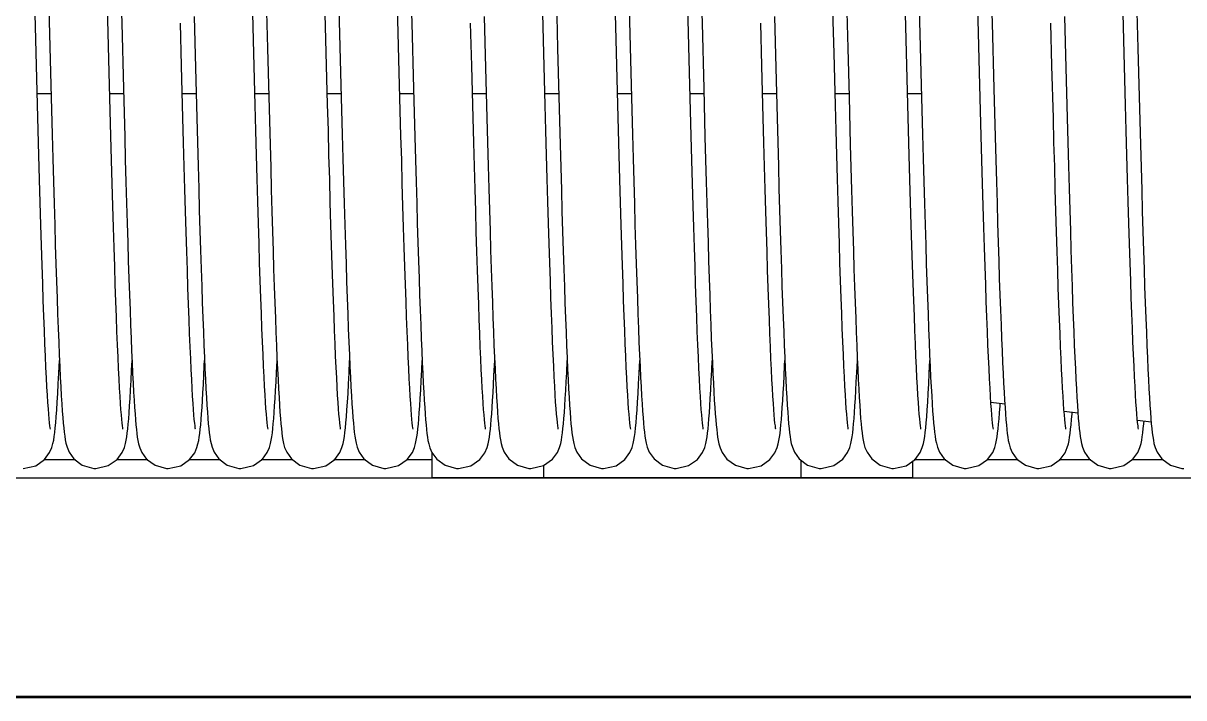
# Model space of a CAD drawing. Header units: millimetres. Extents: x 21899 to 38731, y -5425 to 3612.
# Drawn here: x 24887 to 25015, y -2790.7 to -2716.3 of the extents above; entities that cross this region are included whole.
import ezdxf

# ---------------------------------------------------------------- set-up
doc = ezdxf.new("R2010")
doc.units = ezdxf.units.MM

msp = doc.modelspace()

# ---------------------------------------------------------------- linework, layer by layer
at = {"color": 7, "linetype": 'Continuous'}
for p, q in [((24896.41, -2720.28), (24896.26, -2714.49)), ((24928.41, -2720.28), (24928.26, -2714.49)), ((24960.41, -2720.28), (24960.26, -2714.49)), ((24992.41, -2720.28), (24992.26, -2714.49)), ((24905.82, -2715.56), (24905.96, -2721.23)), ((24937.82, -2715.56), (24937.96, -2721.23)), ((24969.82, -2715.56), (24969.96, -2721.23)), ((25001.82, -2715.56), (25001.96, -2721.23)), ((24897.84, -2716.32), (24898.02, -2723.53)), ((24904.43, -2721.03), (24904.31, -2716.32)), ((24929.84, -2716.32), (24930.02, -2723.53)), ((24936.43, -2721.03), (24936.31, -2716.32)), ((24961.84, -2716.32), (24962.02, -2723.53)), ((24968.43, -2721.03), (24968.31, -2716.32)), ((24993.84, -2716.32), (24994.02, -2723.53)), ((25000.43, -2721.03), (25000.31, -2716.32)), ((24888.54, -2725.29), (24888.39, -2719.56)), ((24912.54, -2725.36), (24912.39, -2719.61)), ((24913.91, -2719.07), (24914.05, -2724.42)), ((24920.54, -2725.29), (24920.39, -2719.56)), ((24944.54, -2725.36), (24944.39, -2719.61)), ((24945.91, -2719.07), (24946.05, -2724.42)), ((24952.54, -2725.29), (24952.39, -2719.56)), ((24976.54, -2725.36), (24976.39, -2719.61)), ((24977.91, -2719.07), (24978.05, -2724.42)), ((24984.54, -2725.29), (24984.39, -2719.56)), ((25008.54, -2725.36), (25008.39, -2719.61)), ((25009.91, -2719.07), (25010.05, -2724.42)), ((24896.56, -2725.96), (24896.41, -2720.28)), ((24904.58, -2726.75), (24904.43, -2721.03)), ((24905.96, -2721.23), (24906.11, -2726.76)), ((24928.56, -2725.96), (24928.41, -2720.28)), ((24936.58, -2726.75), (24936.43, -2721.03)), ((24937.96, -2721.23), (24938.11, -2726.76)), ((24960.56, -2725.96), (24960.41, -2720.28)), ((24968.58, -2726.75), (24968.43, -2721.03)), ((24969.96, -2721.23), (24970.11, -2726.76)), ((24992.56, -2725.96), (24992.41, -2720.28)), ((25000.58, -2726.75), (25000.43, -2721.03)), ((25001.96, -2721.23), (25002.11, -2726.76)), ((24890.01, -2723.13), (24890.16, -2728.6)), ((24898.02, -2723.53), (24898.16, -2728.84)), ((24922.01, -2723.13), (24922.16, -2728.6)), ((24930.02, -2723.53), (24930.16, -2728.84)), ((24954.01, -2723.13), (24954.16, -2728.6)), ((24962.02, -2723.53), (24962.16, -2728.84)), ((24986.01, -2723.13), (24986.16, -2728.6)), ((24994.02, -2723.53), (24994.16, -2728.84)), ((24888.51, -2724.08), (24890.04, -2724.08)), ((24896.51, -2724.08), (24898.04, -2724.08)), ((24904.51, -2724.08), (24906.04, -2724.08)), ((24912.51, -2724.08), (24914.04, -2724.08)), ((24914.05, -2724.42), (24914.19, -2729.67)), ((24920.51, -2724.08), (24922.04, -2724.08)), ((24928.51, -2724.08), (24930.04, -2724.08)), ((24936.51, -2724.08), (24938.04, -2724.08)), ((24944.51, -2724.08), (24946.04, -2724.08)), ((24946.05, -2724.42), (24946.19, -2729.67)), ((24952.51, -2724.08), (24954.04, -2724.08)), ((24960.51, -2724.08), (24962.04, -2724.08)), ((24968.51, -2724.08), (24970.04, -2724.08)), ((24976.51, -2724.08), (24978.04, -2724.08)), ((24978.05, -2724.42), (24978.19, -2729.67)), ((24984.51, -2724.08), (24986.04, -2724.08)), ((25010.05, -2724.42), (25010.19, -2729.67)), ((24993.69, -2758.11), (24995.22, -2758.29)), ((25001.76, -2759.09), (25003.29, -2759.28)), ((25002.64, -2759.38), (25002.65, -2759.2)), ((25009.85, -2760.08), (25011.37, -2760.26)), ((24892.72, -2764.47), (24889.24, -2764.47)), ((24900.71, -2764.47), (24897.24, -2764.47)), ((24908.72, -2764.47), (24905.24, -2764.47)), ((24916.71, -2764.47), (24913.23, -2764.47)), ((24924.72, -2764.47), (24921.24, -2764.47)), ((24932.07, -2764.47), (24929.24, -2764.47)), ((24932.07, -2766.41), (24932.07, -2763.69)), ((24972.77, -2766.41), (24972.77, -2764.51)), ((24985.07, -2766.41), (24985.07, -2764.58)), ((24988.72, -2764.47), (24985.24, -2764.47)), ((24996.71, -2764.47), (24993.24, -2764.47)), ((25004.72, -2764.47), (25001.24, -2764.47)), ((25012.71, -2764.47), (25009.23, -2764.47)), ((24944.37, -2766.41), (24944.37, -2765.08)), ((25031.07, -2766.47), (23691.07, -2766.47)), ((24932.07, -2766.41), (24985.07, -2766.41)), ((25027.76, -2790.56), (22358.76, -2790.56))]:
    msp.add_line(p, q, dxfattribs=at)
at = {"color": 9, "linetype": 'Continuous'}
msp.add_line((25027.76, -2790.69), (22358.76, -2790.69), dxfattribs=at)
at = {"color": 7, "linetype": 'Continuous'}
for points in [[(24888.39, -2719.56), (24888.25, -2713.84), (24888.18, -2711.04), (24888.11, -2708.29), (24887.97, -2702.96)], [(24897.5, -2703.1), (24897.68, -2710.3), (24897.75, -2712.76), (24897.81, -2715.24), (24897.84, -2716.32)], [(24920.39, -2719.56), (24920.25, -2713.84), (24920.18, -2711.04), (24920.11, -2708.29), (24919.97, -2702.96)], [(24929.5, -2703.1), (24929.68, -2710.3), (24929.75, -2712.76), (24929.81, -2715.24), (24929.84, -2716.32)], [(24952.39, -2719.56), (24952.25, -2713.84), (24952.18, -2711.04), (24952.11, -2708.29), (24951.97, -2702.96)], [(24961.5, -2703.1), (24961.68, -2710.3), (24961.75, -2712.76), (24961.81, -2715.24), (24961.84, -2716.32)], [(24984.39, -2719.56), (24984.25, -2713.84), (24984.18, -2711.04), (24984.11, -2708.29), (24983.97, -2702.96)], [(24993.5, -2703.1), (24993.68, -2710.3), (24993.75, -2712.76), (24993.81, -2715.24), (24993.84, -2716.32)], [(24889.51, -2703.61), (24889.65, -2709.08), (24889.72, -2711.87), (24889.79, -2714.68), (24890.01, -2723.13)], [(24913.52, -2703.77), (24913.64, -2708.68), (24913.71, -2711.21), (24913.77, -2713.79), (24913.91, -2719.07)], [(24921.51, -2703.61), (24921.65, -2709.08), (24921.72, -2711.87), (24921.79, -2714.68), (24922.01, -2723.13)], [(24945.52, -2703.77), (24945.64, -2708.68), (24945.71, -2711.21), (24945.77, -2713.79), (24945.91, -2719.07)], [(24953.51, -2703.61), (24953.65, -2709.08), (24953.72, -2711.87), (24953.79, -2714.68), (24954.01, -2723.13)], [(24977.52, -2703.77), (24977.64, -2708.68), (24977.71, -2711.21), (24977.77, -2713.79), (24977.91, -2719.07)], [(24985.51, -2703.61), (24985.65, -2709.08), (24985.72, -2711.87), (24985.79, -2714.68), (24986.01, -2723.13)], [(25009.52, -2703.77), (25009.64, -2708.68), (25009.71, -2711.21), (25009.77, -2713.79), (25009.91, -2719.07)], [(24912.39, -2719.61), (24912.24, -2713.76), (24912.17, -2710.84), (24912.02, -2705.09)], [(24944.39, -2719.61), (24944.24, -2713.76), (24944.17, -2710.84), (24944.02, -2705.09)], [(24976.39, -2719.61), (24976.24, -2713.76), (24976.17, -2710.84), (24976.02, -2705.09)], [(25008.39, -2719.61), (25008.24, -2713.76), (25008.17, -2710.84), (25008.02, -2705.09)], [(24889.97, -2761.08), (24889.97, -2761.07), (24889.95, -2760.93), (24889.92, -2760.69), (24889.88, -2760.36), (24889.84, -2759.94), (24889.79, -2759.43), (24889.74, -2758.83), (24889.7, -2758.13), (24889.64, -2757.32), (24889.59, -2756.42), (24889.54, -2755.4), (24889.48, -2754.27), (24889.42, -2753.03), (24889.37, -2751.68), (24889.31, -2750.2), (24889.25, -2748.6), (24889.18, -2746.87), (24889.12, -2745.01), (24889.05, -2743), (24888.98, -2740.84), (24888.91, -2738.54), (24888.84, -2736.1), (24888.77, -2733.53), (24888.69, -2730.87), (24888.62, -2728.11), (24888.54, -2725.29)], [(24897.97, -2761.08), (24897.97, -2761.07), (24897.95, -2760.94), (24897.92, -2760.71), (24897.88, -2760.39), (24897.84, -2759.99), (24897.8, -2759.5), (24897.75, -2758.92), (24897.7, -2758.23), (24897.65, -2757.45), (24897.6, -2756.54), (24897.54, -2755.53), (24897.49, -2754.39), (24897.43, -2753.14), (24897.37, -2751.78), (24897.31, -2750.3), (24897.25, -2748.7), (24897.19, -2746.98), (24897.12, -2745.13), (24897.06, -2743.15), (24896.99, -2741.05), (24896.92, -2738.82), (24896.85, -2736.46), (24896.78, -2733.99), (24896.71, -2731.4), (24896.63, -2728.72), (24896.56, -2725.96)], [(24913.97, -2761.08), (24913.97, -2761.07), (24913.95, -2760.93), (24913.92, -2760.69), (24913.88, -2760.35), (24913.84, -2759.93), (24913.79, -2759.42), (24913.74, -2758.81), (24913.69, -2758.1), (24913.64, -2757.28), (24913.59, -2756.34), (24913.53, -2755.29), (24913.48, -2754.13), (24913.42, -2752.85), (24913.36, -2751.46), (24913.3, -2749.95), (24913.24, -2748.33), (24913.17, -2746.58), (24913.11, -2744.71), (24913.04, -2742.72), (24912.98, -2740.6), (24912.91, -2738.35), (24912.84, -2735.97), (24912.77, -2733.47), (24912.69, -2730.86), (24912.62, -2728.15), (24912.54, -2725.36)], [(24921.97, -2761.08), (24921.97, -2761.07), (24921.95, -2760.93), (24921.92, -2760.69), (24921.88, -2760.36), (24921.84, -2759.94), (24921.79, -2759.43), (24921.74, -2758.83), (24921.7, -2758.13), (24921.64, -2757.32), (24921.59, -2756.42), (24921.54, -2755.4), (24921.48, -2754.27), (24921.42, -2753.03), (24921.37, -2751.68), (24921.31, -2750.2), (24921.25, -2748.6), (24921.18, -2746.87), (24921.12, -2745.01), (24921.05, -2743), (24920.98, -2740.84), (24920.91, -2738.54), (24920.84, -2736.1), (24920.77, -2733.53), (24920.69, -2730.87), (24920.62, -2728.11), (24920.54, -2725.29)], [(24929.97, -2761.08), (24929.97, -2761.07), (24929.95, -2760.94), (24929.92, -2760.71), (24929.88, -2760.39), (24929.84, -2759.99), (24929.8, -2759.5), (24929.75, -2758.92), (24929.7, -2758.23), (24929.65, -2757.45), (24929.6, -2756.54), (24929.54, -2755.53), (24929.49, -2754.39), (24929.43, -2753.14), (24929.37, -2751.78), (24929.31, -2750.3), (24929.25, -2748.7), (24929.19, -2746.98), (24929.12, -2745.13), (24929.06, -2743.15), (24928.99, -2741.05), (24928.92, -2738.82), (24928.85, -2736.46), (24928.78, -2733.99), (24928.71, -2731.4), (24928.63, -2728.72), (24928.56, -2725.96)], [(24945.97, -2761.08), (24945.97, -2761.07), (24945.95, -2760.93), (24945.92, -2760.69), (24945.88, -2760.35), (24945.84, -2759.93), (24945.79, -2759.42), (24945.74, -2758.81), (24945.69, -2758.1), (24945.64, -2757.28), (24945.59, -2756.34), (24945.53, -2755.29), (24945.48, -2754.13), (24945.42, -2752.85), (24945.36, -2751.46), (24945.3, -2749.95), (24945.24, -2748.33), (24945.17, -2746.58), (24945.11, -2744.71), (24945.04, -2742.72), (24944.98, -2740.6), (24944.91, -2738.35), (24944.84, -2735.97), (24944.77, -2733.47), (24944.69, -2730.86), (24944.62, -2728.15), (24944.54, -2725.36)], [(24953.97, -2761.08), (24953.97, -2761.07), (24953.95, -2760.93), (24953.92, -2760.69), (24953.88, -2760.36), (24953.84, -2759.94), (24953.79, -2759.43), (24953.74, -2758.83), (24953.7, -2758.13), (24953.64, -2757.32), (24953.59, -2756.42), (24953.54, -2755.4), (24953.48, -2754.27), (24953.42, -2753.03), (24953.37, -2751.68), (24953.31, -2750.2), (24953.25, -2748.6), (24953.18, -2746.87), (24953.12, -2745.01), (24953.05, -2743), (24952.98, -2740.84), (24952.91, -2738.54), (24952.84, -2736.1), (24952.77, -2733.53), (24952.69, -2730.87), (24952.62, -2728.11), (24952.54, -2725.29)], [(24961.97, -2761.08), (24961.97, -2761.07), (24961.95, -2760.94), (24961.92, -2760.71), (24961.88, -2760.39), (24961.84, -2759.99), (24961.8, -2759.5), (24961.75, -2758.92), (24961.7, -2758.23), (24961.65, -2757.45), (24961.6, -2756.54), (24961.54, -2755.53), (24961.49, -2754.39), (24961.43, -2753.14), (24961.37, -2751.78), (24961.31, -2750.3), (24961.25, -2748.7), (24961.19, -2746.98), (24961.12, -2745.13), (24961.06, -2743.15), (24960.99, -2741.05), (24960.92, -2738.82), (24960.85, -2736.46), (24960.78, -2733.99), (24960.71, -2731.4), (24960.63, -2728.72), (24960.56, -2725.96)], [(24977.97, -2761.08), (24977.97, -2761.07), (24977.95, -2760.93), (24977.92, -2760.69), (24977.88, -2760.35), (24977.84, -2759.93), (24977.79, -2759.42), (24977.74, -2758.81), (24977.69, -2758.1), (24977.64, -2757.28), (24977.59, -2756.34), (24977.53, -2755.29), (24977.48, -2754.13), (24977.42, -2752.85), (24977.36, -2751.46), (24977.3, -2749.95), (24977.24, -2748.33), (24977.17, -2746.58), (24977.11, -2744.71), (24977.04, -2742.72), (24976.98, -2740.6), (24976.91, -2738.35), (24976.84, -2735.97), (24976.77, -2733.47), (24976.69, -2730.86), (24976.62, -2728.15), (24976.54, -2725.36)], [(24985.97, -2761.08), (24985.97, -2761.07), (24985.95, -2760.93), (24985.92, -2760.69), (24985.88, -2760.36), (24985.84, -2759.94), (24985.79, -2759.43), (24985.74, -2758.83), (24985.7, -2758.13), (24985.64, -2757.32), (24985.59, -2756.42), (24985.54, -2755.4), (24985.48, -2754.27), (24985.42, -2753.03), (24985.37, -2751.68), (24985.31, -2750.2), (24985.25, -2748.6), (24985.18, -2746.87), (24985.12, -2745.01), (24985.05, -2743), (24984.98, -2740.84), (24984.91, -2738.54), (24984.84, -2736.1), (24984.77, -2733.53), (24984.69, -2730.87), (24984.62, -2728.11), (24984.54, -2725.29)], [(24993.97, -2761.08), (24993.97, -2761.07), (24993.95, -2760.94), (24993.92, -2760.71), (24993.88, -2760.39), (24993.84, -2759.99), (24993.8, -2759.5), (24993.75, -2758.92), (24993.7, -2758.23), (24993.65, -2757.45), (24993.6, -2756.54), (24993.54, -2755.53), (24993.49, -2754.39), (24993.43, -2753.14), (24993.37, -2751.78), (24993.31, -2750.3), (24993.25, -2748.7), (24993.19, -2746.98), (24993.12, -2745.13), (24993.06, -2743.15), (24992.99, -2741.05), (24992.92, -2738.82), (24992.85, -2736.46), (24992.78, -2733.99), (24992.71, -2731.4), (24992.63, -2728.72), (24992.56, -2725.96)], [(25009.97, -2761.08), (25009.97, -2761.07), (25009.95, -2760.93), (25009.92, -2760.69), (25009.88, -2760.35), (25009.84, -2759.93), (25009.79, -2759.42), (25009.74, -2758.81), (25009.69, -2758.1), (25009.64, -2757.28), (25009.59, -2756.34), (25009.53, -2755.29), (25009.48, -2754.13), (25009.42, -2752.85), (25009.36, -2751.46), (25009.3, -2749.95), (25009.24, -2748.33), (25009.17, -2746.58), (25009.11, -2744.71), (25009.04, -2742.72), (25008.98, -2740.6), (25008.91, -2738.35), (25008.84, -2735.97), (25008.77, -2733.47), (25008.69, -2730.86), (25008.62, -2728.15), (25008.54, -2725.36)], [(24905.97, -2761.07), (24905.97, -2761.08), (24905.97, -2761.07), (24905.95, -2760.95), (24905.92, -2760.72), (24905.88, -2760.4), (24905.84, -2759.99), (24905.8, -2759.5), (24905.75, -2758.91), (24905.7, -2758.23), (24905.65, -2757.45), (24905.6, -2756.57), (24905.55, -2755.59), (24905.49, -2754.5), (24905.44, -2753.3), (24905.38, -2751.98), (24905.32, -2750.54), (24905.26, -2748.98), (24905.2, -2747.29), (24905.13, -2745.49), (24905.07, -2743.56), (24905, -2741.5), (24904.94, -2739.33), (24904.87, -2737.03), (24904.8, -2734.62), (24904.73, -2732.1), (24904.65, -2729.48), (24904.58, -2726.75)], [(24906.11, -2726.76), (24906.18, -2729.44), (24906.25, -2732.04), (24906.32, -2734.54), (24906.39, -2736.93), (24906.46, -2739.2), (24906.52, -2741.35), (24906.59, -2743.38), (24906.65, -2745.3), (24906.71, -2747.1), (24906.78, -2748.78), (24906.84, -2750.35), (24906.89, -2751.81), (24906.95, -2753.17), (24907.01, -2754.42), (24907.07, -2755.57), (24907.12, -2756.62), (24907.18, -2757.57), (24907.23, -2758.43), (24907.28, -2759.19)], [(24937.97, -2761.07), (24937.97, -2761.08), (24937.97, -2761.07), (24937.95, -2760.95), (24937.92, -2760.72), (24937.88, -2760.4), (24937.84, -2759.99), (24937.8, -2759.5), (24937.75, -2758.91), (24937.7, -2758.23), (24937.65, -2757.45), (24937.6, -2756.57), (24937.55, -2755.59), (24937.49, -2754.5), (24937.44, -2753.3), (24937.38, -2751.98), (24937.32, -2750.54), (24937.26, -2748.98), (24937.2, -2747.29), (24937.13, -2745.49), (24937.07, -2743.56), (24937, -2741.5), (24936.94, -2739.33), (24936.87, -2737.03), (24936.8, -2734.62), (24936.73, -2732.1), (24936.65, -2729.48), (24936.58, -2726.75)], [(24938.11, -2726.76), (24938.18, -2729.44), (24938.25, -2732.04), (24938.32, -2734.54), (24938.39, -2736.93), (24938.46, -2739.2), (24938.52, -2741.35), (24938.59, -2743.38), (24938.65, -2745.3), (24938.71, -2747.1), (24938.78, -2748.78), (24938.84, -2750.35), (24938.89, -2751.81), (24938.95, -2753.17), (24939.01, -2754.42), (24939.07, -2755.57), (24939.12, -2756.62), (24939.18, -2757.57), (24939.23, -2758.43), (24939.28, -2759.19)], [(24969.97, -2761.07), (24969.97, -2761.08), (24969.97, -2761.07), (24969.95, -2760.95), (24969.92, -2760.72), (24969.88, -2760.4), (24969.84, -2759.99), (24969.8, -2759.5), (24969.75, -2758.91), (24969.7, -2758.23), (24969.65, -2757.45), (24969.6, -2756.57), (24969.55, -2755.59), (24969.49, -2754.5), (24969.44, -2753.3), (24969.38, -2751.98), (24969.32, -2750.54), (24969.26, -2748.98), (24969.2, -2747.29), (24969.13, -2745.49), (24969.07, -2743.56), (24969, -2741.5), (24968.94, -2739.33), (24968.87, -2737.03), (24968.8, -2734.62), (24968.73, -2732.1), (24968.65, -2729.48), (24968.58, -2726.75)], [(24970.11, -2726.76), (24970.18, -2729.44), (24970.25, -2732.04), (24970.32, -2734.54), (24970.39, -2736.93), (24970.46, -2739.2), (24970.52, -2741.35), (24970.59, -2743.38), (24970.65, -2745.3), (24970.71, -2747.1), (24970.78, -2748.78), (24970.84, -2750.35), (24970.89, -2751.81), (24970.95, -2753.17), (24971.01, -2754.42), (24971.07, -2755.57), (24971.12, -2756.62), (24971.18, -2757.57), (24971.23, -2758.43), (24971.28, -2759.19)], [(25001.97, -2761.07), (25001.97, -2761.08), (25001.97, -2761.07), (25001.95, -2760.95), (25001.92, -2760.72), (25001.88, -2760.4), (25001.84, -2759.99), (25001.8, -2759.5), (25001.75, -2758.91), (25001.7, -2758.23), (25001.65, -2757.45), (25001.6, -2756.57), (25001.55, -2755.59), (25001.49, -2754.5), (25001.44, -2753.3), (25001.38, -2751.98), (25001.32, -2750.54), (25001.26, -2748.98), (25001.2, -2747.29), (25001.13, -2745.49), (25001.07, -2743.56), (25001, -2741.5), (25000.94, -2739.33), (25000.87, -2737.03), (25000.8, -2734.62), (25000.73, -2732.1), (25000.65, -2729.48), (25000.58, -2726.75)], [(25002.11, -2726.76), (25002.18, -2729.44), (25002.25, -2732.04), (25002.32, -2734.54), (25002.39, -2736.93), (25002.46, -2739.2), (25002.52, -2741.35), (25002.59, -2743.38), (25002.65, -2745.3), (25002.71, -2747.1), (25002.78, -2748.78), (25002.84, -2750.35), (25002.89, -2751.81), (25002.95, -2753.17), (25003.01, -2754.42), (25003.07, -2755.57), (25003.12, -2756.62), (25003.18, -2757.57), (25003.23, -2758.43), (25003.28, -2759.19)], [(24890.16, -2728.6), (24890.23, -2731.23), (24890.3, -2733.77), (24890.37, -2736.21), (24890.44, -2738.54), (24890.51, -2740.75), (24890.57, -2742.83), (24890.64, -2744.8), (24890.7, -2746.64), (24890.76, -2748.37), (24890.82, -2749.98), (24890.88, -2751.48), (24890.94, -2752.87), (24891, -2754.16), (24891.05, -2755.34), (24891.11, -2756.42), (24891.17, -2757.4), (24891.22, -2758.29), (24891.27, -2759.08), (24891.33, -2759.78)], [(24898.16, -2728.84), (24898.23, -2731.37), (24898.3, -2733.8), (24898.37, -2736.14), (24898.43, -2738.37), (24898.5, -2740.5), (24898.56, -2742.53), (24898.62, -2744.45), (24898.69, -2746.27), (24898.75, -2747.97), (24898.81, -2749.57), (24898.86, -2751.06), (24898.92, -2752.45), (24898.98, -2753.74), (24899.03, -2754.92), (24899.09, -2756.01), (24899.14, -2756.99), (24899.19, -2757.88), (24899.25, -2758.69), (24899.3, -2759.4)], [(24922.16, -2728.6), (24922.23, -2731.23), (24922.3, -2733.77), (24922.37, -2736.21), (24922.44, -2738.54), (24922.51, -2740.75), (24922.57, -2742.83), (24922.64, -2744.8), (24922.7, -2746.64), (24922.76, -2748.37), (24922.82, -2749.98), (24922.88, -2751.48), (24922.94, -2752.87), (24923, -2754.16), (24923.05, -2755.34), (24923.11, -2756.42), (24923.17, -2757.4), (24923.22, -2758.29), (24923.27, -2759.08), (24923.33, -2759.78)], [(24930.16, -2728.84), (24930.23, -2731.37), (24930.3, -2733.8), (24930.37, -2736.14), (24930.43, -2738.37), (24930.5, -2740.5), (24930.56, -2742.53), (24930.62, -2744.45), (24930.69, -2746.27), (24930.75, -2747.97), (24930.81, -2749.57), (24930.86, -2751.06), (24930.92, -2752.45), (24930.98, -2753.74), (24931.03, -2754.92), (24931.09, -2756.01), (24931.14, -2756.99), (24931.19, -2757.88), (24931.25, -2758.69), (24931.3, -2759.4)], [(24954.16, -2728.6), (24954.23, -2731.23), (24954.3, -2733.77), (24954.37, -2736.21), (24954.44, -2738.54), (24954.51, -2740.75), (24954.57, -2742.83), (24954.64, -2744.8), (24954.7, -2746.64), (24954.76, -2748.37), (24954.82, -2749.98), (24954.88, -2751.48), (24954.94, -2752.87), (24955, -2754.16), (24955.05, -2755.34), (24955.11, -2756.42), (24955.17, -2757.4), (24955.22, -2758.29), (24955.27, -2759.08), (24955.33, -2759.78)], [(24962.16, -2728.84), (24962.23, -2731.37), (24962.3, -2733.8), (24962.37, -2736.14), (24962.43, -2738.37), (24962.5, -2740.5), (24962.56, -2742.53), (24962.62, -2744.45), (24962.69, -2746.27), (24962.75, -2747.97), (24962.81, -2749.57), (24962.86, -2751.06), (24962.92, -2752.45), (24962.98, -2753.74), (24963.03, -2754.92), (24963.09, -2756.01), (24963.14, -2756.99), (24963.19, -2757.88), (24963.25, -2758.69), (24963.3, -2759.4)], [(24986.16, -2728.6), (24986.23, -2731.23), (24986.3, -2733.77), (24986.37, -2736.21), (24986.44, -2738.54), (24986.51, -2740.75), (24986.57, -2742.83), (24986.64, -2744.8), (24986.7, -2746.64), (24986.76, -2748.37), (24986.82, -2749.98), (24986.88, -2751.48), (24986.94, -2752.87), (24987, -2754.16), (24987.05, -2755.34), (24987.11, -2756.42), (24987.17, -2757.4), (24987.22, -2758.29), (24987.27, -2759.08), (24987.33, -2759.78)], [(24994.16, -2728.84), (24994.23, -2731.37), (24994.3, -2733.8), (24994.37, -2736.14), (24994.43, -2738.37), (24994.5, -2740.5), (24994.56, -2742.53), (24994.62, -2744.45), (24994.69, -2746.27), (24994.75, -2747.97), (24994.81, -2749.57), (24994.86, -2751.06), (24994.92, -2752.45), (24994.98, -2753.74), (24995.03, -2754.92), (24995.09, -2756.01), (24995.14, -2756.99), (24995.19, -2757.88), (24995.25, -2758.69), (24995.3, -2759.4)], [(24914.19, -2729.67), (24914.26, -2732.21), (24914.33, -2734.67), (24914.39, -2737.04), (24914.46, -2739.29), (24914.53, -2741.42), (24914.59, -2743.44), (24914.65, -2745.35), (24914.72, -2747.14), (24914.78, -2748.82), (24914.84, -2750.39), (24914.9, -2751.84), (24914.95, -2753.2), (24915.01, -2754.45), (24915.07, -2755.59), (24915.12, -2756.64), (24915.18, -2757.59), (24915.23, -2758.44), (24915.28, -2759.2)], [(24946.19, -2729.67), (24946.26, -2732.21), (24946.33, -2734.67), (24946.39, -2737.04), (24946.46, -2739.29), (24946.53, -2741.42), (24946.59, -2743.44), (24946.65, -2745.35), (24946.72, -2747.14), (24946.78, -2748.82), (24946.84, -2750.39), (24946.9, -2751.84), (24946.95, -2753.2), (24947.01, -2754.45), (24947.07, -2755.59), (24947.12, -2756.64), (24947.18, -2757.59), (24947.23, -2758.44), (24947.28, -2759.2)], [(24978.19, -2729.67), (24978.26, -2732.21), (24978.33, -2734.67), (24978.39, -2737.04), (24978.46, -2739.29), (24978.53, -2741.42), (24978.59, -2743.44), (24978.65, -2745.35), (24978.72, -2747.14), (24978.78, -2748.82), (24978.84, -2750.39), (24978.9, -2751.84), (24978.95, -2753.2), (24979.01, -2754.45), (24979.07, -2755.59), (24979.12, -2756.64), (24979.18, -2757.59), (24979.23, -2758.44), (24979.28, -2759.2)], [(25010.19, -2729.67), (25010.26, -2732.21), (25010.33, -2734.67), (25010.39, -2737.04), (25010.46, -2739.29), (25010.53, -2741.42), (25010.59, -2743.44), (25010.65, -2745.35), (25010.72, -2747.14), (25010.78, -2748.82), (25010.84, -2750.39), (25010.9, -2751.84), (25010.95, -2753.2), (25011.01, -2754.45), (25011.07, -2755.59), (25011.12, -2756.64), (25011.18, -2757.59), (25011.23, -2758.44), (25011.28, -2759.2)], [(24890.62, -2759.7), (24890.67, -2758.94), (24890.73, -2758.08), (24890.79, -2757.13), (24890.84, -2756.07), (24890.9, -2754.91), (24890.97, -2753.49)], [(24898.65, -2759.26), (24898.7, -2758.51), (24898.75, -2757.68), (24898.81, -2756.75), (24898.86, -2755.71), (24898.92, -2754.57), (24898.97, -2753.49)], [(24906.64, -2759.38), (24906.69, -2758.68), (24906.74, -2757.9), (24906.79, -2757.06), (24906.84, -2756.14), (24906.89, -2755.14), (24906.94, -2754.06), (24906.97, -2753.49)], [(24914.65, -2759.24), (24914.7, -2758.51), (24914.75, -2757.71), (24914.8, -2756.82), (24914.85, -2755.87), (24914.91, -2754.83), (24914.97, -2753.49)], [(24922.62, -2759.7), (24922.67, -2758.94), (24922.73, -2758.08), (24922.79, -2757.13), (24922.84, -2756.07), (24922.9, -2754.91), (24922.97, -2753.49)], [(24930.65, -2759.26), (24930.7, -2758.51), (24930.75, -2757.68), (24930.81, -2756.75), (24930.86, -2755.71), (24930.92, -2754.57), (24930.97, -2753.49)], [(24938.64, -2759.38), (24938.69, -2758.68), (24938.74, -2757.9), (24938.79, -2757.06), (24938.84, -2756.14), (24938.89, -2755.14), (24938.94, -2754.06), (24938.97, -2753.49)], [(24946.65, -2759.24), (24946.7, -2758.51), (24946.75, -2757.71), (24946.8, -2756.82), (24946.85, -2755.87), (24946.91, -2754.83), (24946.97, -2753.49)], [(24954.62, -2759.7), (24954.67, -2758.94), (24954.73, -2758.08), (24954.79, -2757.13), (24954.84, -2756.07), (24954.9, -2754.91), (24954.97, -2753.49)], [(24962.65, -2759.26), (24962.7, -2758.51), (24962.75, -2757.68), (24962.81, -2756.75), (24962.86, -2755.71), (24962.92, -2754.57), (24962.97, -2753.49)], [(24970.64, -2759.38), (24970.69, -2758.68), (24970.74, -2757.9), (24970.79, -2757.06), (24970.84, -2756.14), (24970.89, -2755.14), (24970.94, -2754.06), (24970.97, -2753.49)], [(24978.65, -2759.24), (24978.7, -2758.51), (24978.75, -2757.71), (24978.8, -2756.82), (24978.85, -2755.87), (24978.91, -2754.83), (24978.97, -2753.49)], [(24986.62, -2759.7), (24986.67, -2758.94), (24986.73, -2758.08), (24986.79, -2757.13), (24986.84, -2756.07), (24986.9, -2754.91), (24986.97, -2753.49)], [(24994.65, -2759.26), (24994.7, -2758.51), (24994.72, -2758.23)], [(24894.97, -2765.41), (24896.35, -2765.09), (24897.33, -2764.4), (24897.89, -2763.65), (24898.13, -2763.09), (24898.25, -2762.67), (24898.32, -2762.3), (24898.39, -2761.92), (24898.44, -2761.51), (24898.5, -2761.04), (24898.55, -2760.52), (24898.6, -2759.93), (24898.65, -2759.26)], [(24899.3, -2759.4), (24899.35, -2760.04), (24899.4, -2760.6), (24899.45, -2761.1), (24899.5, -2761.54), (24899.55, -2761.94), (24899.61, -2762.32), (24899.7, -2762.7), (24899.82, -2763.12), (24900.05, -2763.65), (24900.57, -2764.37), (24901.51, -2765.06), (24902.77, -2765.41), (24902.97, -2765.41)], [(24902.97, -2765.41), (24904.34, -2765.1), (24905.32, -2764.41), (24905.88, -2763.67), (24906.12, -2763.11), (24906.24, -2762.69), (24906.32, -2762.32), (24906.38, -2761.94), (24906.44, -2761.54), (24906.49, -2761.09), (24906.54, -2760.58), (24906.59, -2760.01), (24906.64, -2759.38)], [(24907.28, -2759.19), (24907.33, -2759.87), (24907.38, -2760.47), (24907.43, -2760.99), (24907.49, -2761.46), (24907.54, -2761.87), (24907.6, -2762.26), (24907.68, -2762.65), (24907.8, -2763.07), (24908.02, -2763.61), (24908.53, -2764.33), (24909.47, -2765.04), (24910.75, -2765.41), (24910.97, -2765.41)], [(24910.97, -2765.41), (24912.36, -2765.09), (24913.35, -2764.39), (24913.89, -2763.64), (24914.13, -2763.08), (24914.25, -2762.66), (24914.33, -2762.28), (24914.39, -2761.9), (24914.45, -2761.48), (24914.5, -2761.01), (24914.55, -2760.48), (24914.6, -2759.89), (24914.65, -2759.24)], [(24915.28, -2759.2), (24915.33, -2759.88), (24915.38, -2760.48), (24915.44, -2761), (24915.49, -2761.47), (24915.54, -2761.88), (24915.61, -2762.27), (24915.68, -2762.65), (24915.8, -2763.08), (24916.03, -2763.62), (24916.55, -2764.35), (24917.49, -2765.05), (24918.76, -2765.41), (24918.97, -2765.41)], [(24926.97, -2765.41), (24928.35, -2765.09), (24929.33, -2764.4), (24929.89, -2763.65), (24930.13, -2763.09), (24930.25, -2762.67), (24930.32, -2762.3), (24930.39, -2761.92), (24930.44, -2761.51), (24930.5, -2761.04), (24930.55, -2760.52), (24930.6, -2759.93), (24930.65, -2759.26)], [(24931.3, -2759.4), (24931.35, -2760.04), (24931.4, -2760.6), (24931.45, -2761.1), (24931.5, -2761.54), (24931.55, -2761.94), (24931.61, -2762.32), (24931.7, -2762.7), (24931.82, -2763.12), (24932.05, -2763.65), (24932.57, -2764.37), (24933.51, -2765.06), (24934.77, -2765.41), (24934.97, -2765.41)], [(24934.97, -2765.41), (24936.34, -2765.1), (24937.32, -2764.41), (24937.88, -2763.67), (24938.12, -2763.11), (24938.24, -2762.69), (24938.32, -2762.32), (24938.38, -2761.94), (24938.44, -2761.54), (24938.49, -2761.09), (24938.54, -2760.58), (24938.59, -2760.01), (24938.64, -2759.38)], [(24939.28, -2759.19), (24939.33, -2759.87), (24939.38, -2760.47), (24939.43, -2760.99), (24939.49, -2761.46), (24939.54, -2761.87), (24939.6, -2762.26), (24939.68, -2762.65), (24939.8, -2763.07), (24940.02, -2763.61), (24940.53, -2764.33), (24941.47, -2765.04), (24942.75, -2765.41), (24942.97, -2765.41)], [(24942.97, -2765.41), (24944.36, -2765.09), (24945.35, -2764.39), (24945.89, -2763.64), (24946.13, -2763.08), (24946.25, -2762.66), (24946.33, -2762.28), (24946.39, -2761.9), (24946.45, -2761.48), (24946.5, -2761.01), (24946.55, -2760.48), (24946.6, -2759.89), (24946.65, -2759.24)], [(24947.28, -2759.2), (24947.33, -2759.88), (24947.38, -2760.48), (24947.44, -2761), (24947.49, -2761.47), (24947.54, -2761.88), (24947.61, -2762.27), (24947.68, -2762.65), (24947.8, -2763.08), (24948.03, -2763.62), (24948.55, -2764.35), (24949.49, -2765.05), (24950.76, -2765.41), (24950.97, -2765.41)], [(24958.97, -2765.41), (24960.35, -2765.09), (24961.33, -2764.4), (24961.89, -2763.65), (24962.13, -2763.09), (24962.25, -2762.67), (24962.32, -2762.3), (24962.39, -2761.92), (24962.44, -2761.51), (24962.5, -2761.04), (24962.55, -2760.52), (24962.6, -2759.93), (24962.65, -2759.26)], [(24963.3, -2759.4), (24963.35, -2760.04), (24963.4, -2760.6), (24963.45, -2761.1), (24963.5, -2761.54), (24963.55, -2761.94), (24963.61, -2762.32), (24963.7, -2762.7), (24963.82, -2763.12), (24964.05, -2763.65), (24964.57, -2764.37), (24965.51, -2765.06), (24966.77, -2765.41), (24966.97, -2765.41)], [(24966.97, -2765.41), (24968.34, -2765.1), (24969.32, -2764.41), (24969.88, -2763.67), (24970.12, -2763.11), (24970.24, -2762.69), (24970.32, -2762.32), (24970.38, -2761.94), (24970.44, -2761.54), (24970.49, -2761.09), (24970.54, -2760.58), (24970.59, -2760.01), (24970.64, -2759.38)], [(24971.28, -2759.19), (24971.33, -2759.87), (24971.38, -2760.47), (24971.43, -2760.99), (24971.49, -2761.46), (24971.54, -2761.87), (24971.6, -2762.26), (24971.68, -2762.65), (24971.8, -2763.07), (24972.02, -2763.61), (24972.53, -2764.33), (24973.47, -2765.04), (24974.75, -2765.41), (24974.97, -2765.41)], [(24974.97, -2765.41), (24976.36, -2765.09), (24977.35, -2764.39), (24977.89, -2763.64), (24978.13, -2763.08), (24978.25, -2762.66), (24978.33, -2762.28), (24978.39, -2761.9), (24978.45, -2761.48), (24978.5, -2761.01), (24978.55, -2760.48), (24978.6, -2759.89), (24978.65, -2759.24)], [(24979.28, -2759.2), (24979.33, -2759.88), (24979.38, -2760.48), (24979.44, -2761), (24979.49, -2761.47), (24979.54, -2761.88), (24979.61, -2762.27), (24979.68, -2762.65), (24979.8, -2763.08), (24980.03, -2763.62), (24980.55, -2764.35), (24981.49, -2765.05), (24982.76, -2765.41), (24982.97, -2765.41)], [(24990.97, -2765.41), (24992.35, -2765.09), (24993.33, -2764.4), (24993.89, -2763.65), (24994.13, -2763.09), (24994.25, -2762.67), (24994.32, -2762.3), (24994.39, -2761.92), (24994.44, -2761.51), (24994.5, -2761.04), (24994.55, -2760.52), (24994.6, -2759.93), (24994.65, -2759.26)], [(24995.3, -2759.4), (24995.35, -2760.04), (24995.4, -2760.6), (24995.45, -2761.1), (24995.5, -2761.54), (24995.55, -2761.94), (24995.61, -2762.32), (24995.7, -2762.7), (24995.82, -2763.12), (24996.05, -2763.65), (24996.57, -2764.37), (24997.51, -2765.06), (24998.77, -2765.41), (24998.97, -2765.41)], [(24998.97, -2765.41), (25000.34, -2765.1), (25001.32, -2764.41), (25001.88, -2763.67), (25002.12, -2763.11), (25002.24, -2762.69), (25002.32, -2762.32), (25002.38, -2761.94), (25002.44, -2761.54), (25002.49, -2761.09), (25002.54, -2760.58), (25002.59, -2760.01), (25002.64, -2759.38)], [(25003.28, -2759.19), (25003.33, -2759.87), (25003.38, -2760.47), (25003.43, -2760.99), (25003.49, -2761.46), (25003.54, -2761.87), (25003.6, -2762.26), (25003.68, -2762.65), (25003.8, -2763.07), (25004.02, -2763.61), (25004.53, -2764.33), (25005.47, -2765.04), (25006.75, -2765.41), (25006.97, -2765.41)], [(25011.28, -2759.2), (25011.33, -2759.88), (25011.38, -2760.48), (25011.44, -2761), (25011.49, -2761.47), (25011.54, -2761.88), (25011.61, -2762.27), (25011.68, -2762.65), (25011.8, -2763.08), (25012.03, -2763.62), (25012.55, -2764.35), (25013.49, -2765.05), (25014.76, -2765.41), (25014.97, -2765.41)], [(24886.97, -2765.41), (24888.35, -2765.1), (24889.33, -2764.4), (24889.88, -2763.66), (24890.12, -2763.1), (24890.25, -2762.67), (24890.33, -2762.29), (24890.39, -2761.89), (24890.45, -2761.45), (24890.51, -2760.94), (24890.56, -2760.36), (24890.62, -2759.7)], [(24891.33, -2759.78), (24891.38, -2760.4), (24891.43, -2760.94), (24891.48, -2761.42), (24891.54, -2761.85), (24891.6, -2762.24), (24891.68, -2762.62), (24891.8, -2763.05), (24892.02, -2763.6), (24892.54, -2764.34), (24893.48, -2765.04), (24894.75, -2765.41), (24894.97, -2765.41)], [(24918.97, -2765.41), (24920.35, -2765.1), (24921.33, -2764.4), (24921.88, -2763.66), (24922.12, -2763.1), (24922.25, -2762.67), (24922.33, -2762.29), (24922.39, -2761.89), (24922.45, -2761.45), (24922.51, -2760.94), (24922.56, -2760.36), (24922.62, -2759.7)], [(24923.33, -2759.78), (24923.38, -2760.4), (24923.43, -2760.94), (24923.48, -2761.42), (24923.54, -2761.85), (24923.6, -2762.24), (24923.68, -2762.62), (24923.8, -2763.05), (24924.02, -2763.6), (24924.54, -2764.34), (24925.48, -2765.04), (24926.75, -2765.41), (24926.97, -2765.41)], [(24950.97, -2765.41), (24952.35, -2765.1), (24953.33, -2764.4), (24953.88, -2763.66), (24954.12, -2763.1), (24954.25, -2762.67), (24954.33, -2762.29), (24954.39, -2761.89), (24954.45, -2761.45), (24954.51, -2760.94), (24954.56, -2760.36), (24954.62, -2759.7)], [(24955.33, -2759.78), (24955.38, -2760.4), (24955.43, -2760.94), (24955.48, -2761.42), (24955.54, -2761.85), (24955.6, -2762.24), (24955.68, -2762.62), (24955.8, -2763.05), (24956.02, -2763.6), (24956.54, -2764.34), (24957.48, -2765.04), (24958.75, -2765.41), (24958.97, -2765.41)], [(24982.97, -2765.41), (24984.35, -2765.1), (24985.33, -2764.4), (24985.88, -2763.66), (24986.12, -2763.1), (24986.25, -2762.67), (24986.33, -2762.29), (24986.39, -2761.89), (24986.45, -2761.45), (24986.51, -2760.94), (24986.56, -2760.36), (24986.62, -2759.7)], [(24987.33, -2759.78), (24987.38, -2760.4), (24987.43, -2760.94), (24987.48, -2761.42), (24987.54, -2761.85), (24987.6, -2762.24), (24987.68, -2762.62), (24987.8, -2763.05), (24988.02, -2763.6), (24988.54, -2764.34), (24989.48, -2765.04), (24990.75, -2765.41), (24990.97, -2765.41)], [(25006.97, -2765.41), (25008.36, -2765.09), (25009.35, -2764.39), (25009.89, -2763.64), (25010.13, -2763.08), (25010.25, -2762.66), (25010.33, -2762.28), (25010.39, -2761.9), (25010.45, -2761.48), (25010.5, -2761.01), (25010.55, -2760.48), (25010.58, -2760.16)]]:
    msp.add_lwpolyline(points, dxfattribs=at)

doc.saveas('drawing.dxf')
